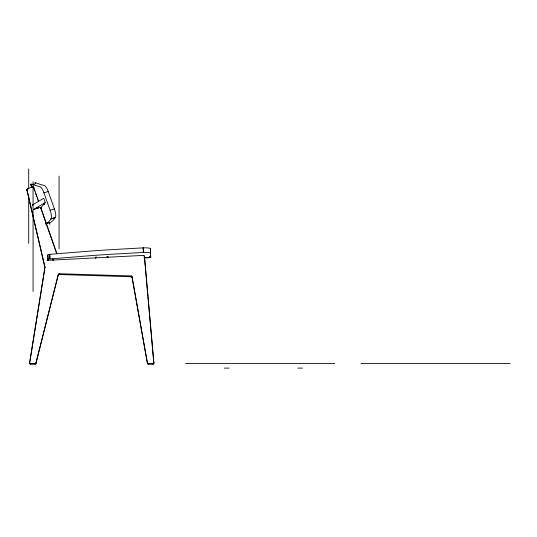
<?xml version="1.0" encoding="UTF-8"?>
<svg xmlns="http://www.w3.org/2000/svg" width="537" height="537" viewBox="0 0 537 537"><rect width="100%" height="100%" fill="white"/><g stroke="black" fill="none" stroke-linecap="round" stroke-linejoin="round"><path stroke-width="0.81" d="M35.435 182.875C35.999 185.607 27.998 182.654 32.072 187.138M35.422 182.909L35.489 183.399M31.133 184.164L31.193 184.654M52.854 259.324L52.854 259.223A0.859 0.846 0 0 0 53.754 260.022L143.533 255.39A0.859 0.846 0 0 1 144.426 256.156L153.877 363.341A0.859 0.846 0 0 1 153.025 364.254L148.319 364.254A0.859 0.846 0 0 1 147.474 363.562L132.055 276.642A0.859 0.846 0 0 0 131.243 275.951L59.198 273.722A0.859 0.846 0 0 0 58.345 274.36L35.952 363.616A0.859 0.846 0 0 1 35.12 364.254L30.428 364.254A0.859 0.846 0 0 1 29.582 363.281L44.92 267.117A0.859 0.846 0 0 0 44.907 266.795L26.87 189.682A0.859 0.846 0 0 1 27.427 188.695L32.69 186.91A0.859 0.846 0 0 1 33.777 187.426L38.536 201.039M29.582 363.281L31.381 352.104M31.502 351.359L32.462 345.405M32.576 344.66L35.214 328.268M35.335 327.523L40.007 298.471M40.127 297.726L41.087 291.766M41.201 291.02L44.799 268.668M48.028 260.311L47.833 254.833A2.443 0.423 -3 0 1 49.431 254.384L92.183 250.927A487.086 84.463 -3 0 1 111.709 249.631L143.285 247.859A7.337 1.275 -3 0 1 150.447 248.765L150.675 257.216L144.319 257.666M58.345 274.36L35.932 362.871M150.434 252.632L150.447 248.765M150.689 257.203L150.629 256.042M38.302 208.067L33.871 209.396M55.177 217.673L55.398 217.331L50.887 218.948L55.177 217.673A137.566 38.04 73.5 0 1 49.78 222.949L49.74 222.976M41.43 207.671L40.604 207.933L45.276 202.624L43.766 198.274M40.55 208.061L41.295 207.718M32.26 205.053L43.551 198.334M33.777 209.39L45.074 202.677M37.805 208.343L37.509 208.671M45.779 224.023L49.35 222.761L49.934 224.412M32.354 205.053L33.804 204.563M36.395 207.678A0.859 0.846 0 0 0 37.469 208.161L39.845 207.356A0.859 0.846 0 0 1 40.933 207.879L56.862 253.451M48.223 191.534L43.927 192.81L50.102 210.222L54.398 208.947L48.223 191.534A8.431 2.329 73.5 0 0 44.658 185.695L35.482 182.842M44.638 204.033L43.846 204.268L43.779 203.342M45.799 223.318L46.336 223.157M47.41 222.842L48.216 222.6M49.021 222.365L49.672 222.949L49.29 222.284M44.45 204.174L43.967 204.255M95.291 257.888L95.606 257.861A0.859 0.846 0 0 0 96.412 257.001M95.358 257.881L95.559 257.532M47.827 254.867L48.068 260.277L53.754 260.022M144.01 257.968L150.682 257.626L150.635 256.464M150.689 253.35A7.337 1.275 -3 0 0 143.533 252.444L111.951 254.209A487.086 84.463 -3 0 0 92.431 255.511L50.035 258.935L49.793 254.35M48.296 260.304L48.209 259.109M108.185 257.23L108.669 257.351L107.823 257.236A0.859 0.846 0 0 1 106.923 256.458M108.065 257.23L107.823 257.485L107.776 256.391M29.582 362.475A0.859 0.846 0 0 0 30.428 363.448L35.12 363.448A0.859 0.846 0 0 0 35.952 362.811L35.952 363.616M147.474 362.75A0.859 0.846 0 0 0 148.319 363.448L153.025 363.448A0.859 0.846 0 0 0 153.877 362.529M185.621 363.448L334.766 363.448M361.005 363.448L510.15 363.448M224.385 368.107L229.01 368.107M297.867 368.107L302.485 368.107M58.345 275.166A0.859 0.846 0 0 1 59.198 274.528L131.243 276.756A0.859 0.846 0 0 1 132.055 277.454L147.474 363.562M31.186 184.11L40.362 186.95A8.431 2.329 73.5 0 1 43.92 192.817M35.086 182.56L35.408 183.473M30.69 184.117L31.884 187.487M34.099 189.145L34.73 190.964M35.684 193.682L35.999 194.589M36.315 195.495L36.637 196.408M37.268 198.22L37.59 199.126M37.905 200.032L38.221 200.939M41.181 209.417L41.94 211.585M42.195 212.31L42.953 214.478M43.208 215.203L45.739 222.432M45.987 223.157L46.746 225.325M47.001 226.05L47.759 228.225M48.015 228.943L50.035 234.729M50.29 235.454L51.049 237.623M51.297 238.347L52.062 240.516M52.311 241.241L53.828 245.584M54.083 246.308L54.841 248.477M55.096 249.202L55.855 251.37M56.103 252.095L56.613 253.538M26.87 189.682L44.907 267.601M144.426 256.156L146.789 283.563M146.863 284.395L147.306 289.376M147.38 290.208L147.897 296.028M147.97 296.86L152.696 350.043M152.77 350.876L153.877 363.341M149.789 256.518L149.836 257.377M143.285 247.859L143.533 252.444M143.057 247.872L143.305 252.457M95.559 257.022L95.593 257.948M52.848 259.042L52.868 260.304M49.605 254.363L49.854 258.948A2.443 0.423 -3 0 0 48.068 259.452M47.887 259.049L47.947 260.19M149.803 256.8L149.843 257.673M47.88 259.143L47.941 260.304M153.025 363.448L153.025 364.254M148.319 363.448L148.319 364.254M143.533 255.39L143.533 255.894M132.055 276.642L132.055 277.454M131.243 275.951L131.243 276.756M59.198 273.722L59.198 274.528M59.063 176.116L59.063 248.792M44.907 266.795L44.92 267.674M40.933 207.879L40.933 208.638M37.469 208.161L37.469 208.618M35.12 363.448L35.12 364.254M33.777 187.426L33.777 188.239A0.859 0.846 0 0 0 33.562 187.903M33.072 181.667L33.072 291.41M30.428 363.448L30.428 364.254M28.709 168.893L28.709 188.89M28.709 195.018L28.709 243.348M27.427 188.695L27.427 189.299M54.391 208.96A7.129 1.973 73.5 0 1 55.445 217.458M144.198 256.464A0.859 0.846 0 0 1 144.426 256.968M40.577 208.249A0.859 0.846 0 0 1 40.899 208.618M26.87 190.487A0.859 0.846 0 0 1 27.105 189.695M50.095 210.236A7.129 1.973 73.5 0 1 51.156 218.734M50.894 218.968A137.566 38.04 73.5 0 1 45.86 224.016"/></g></svg>
